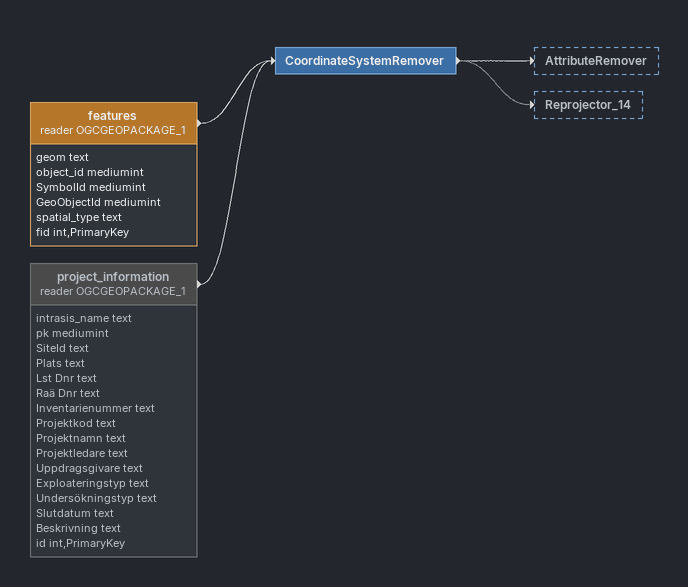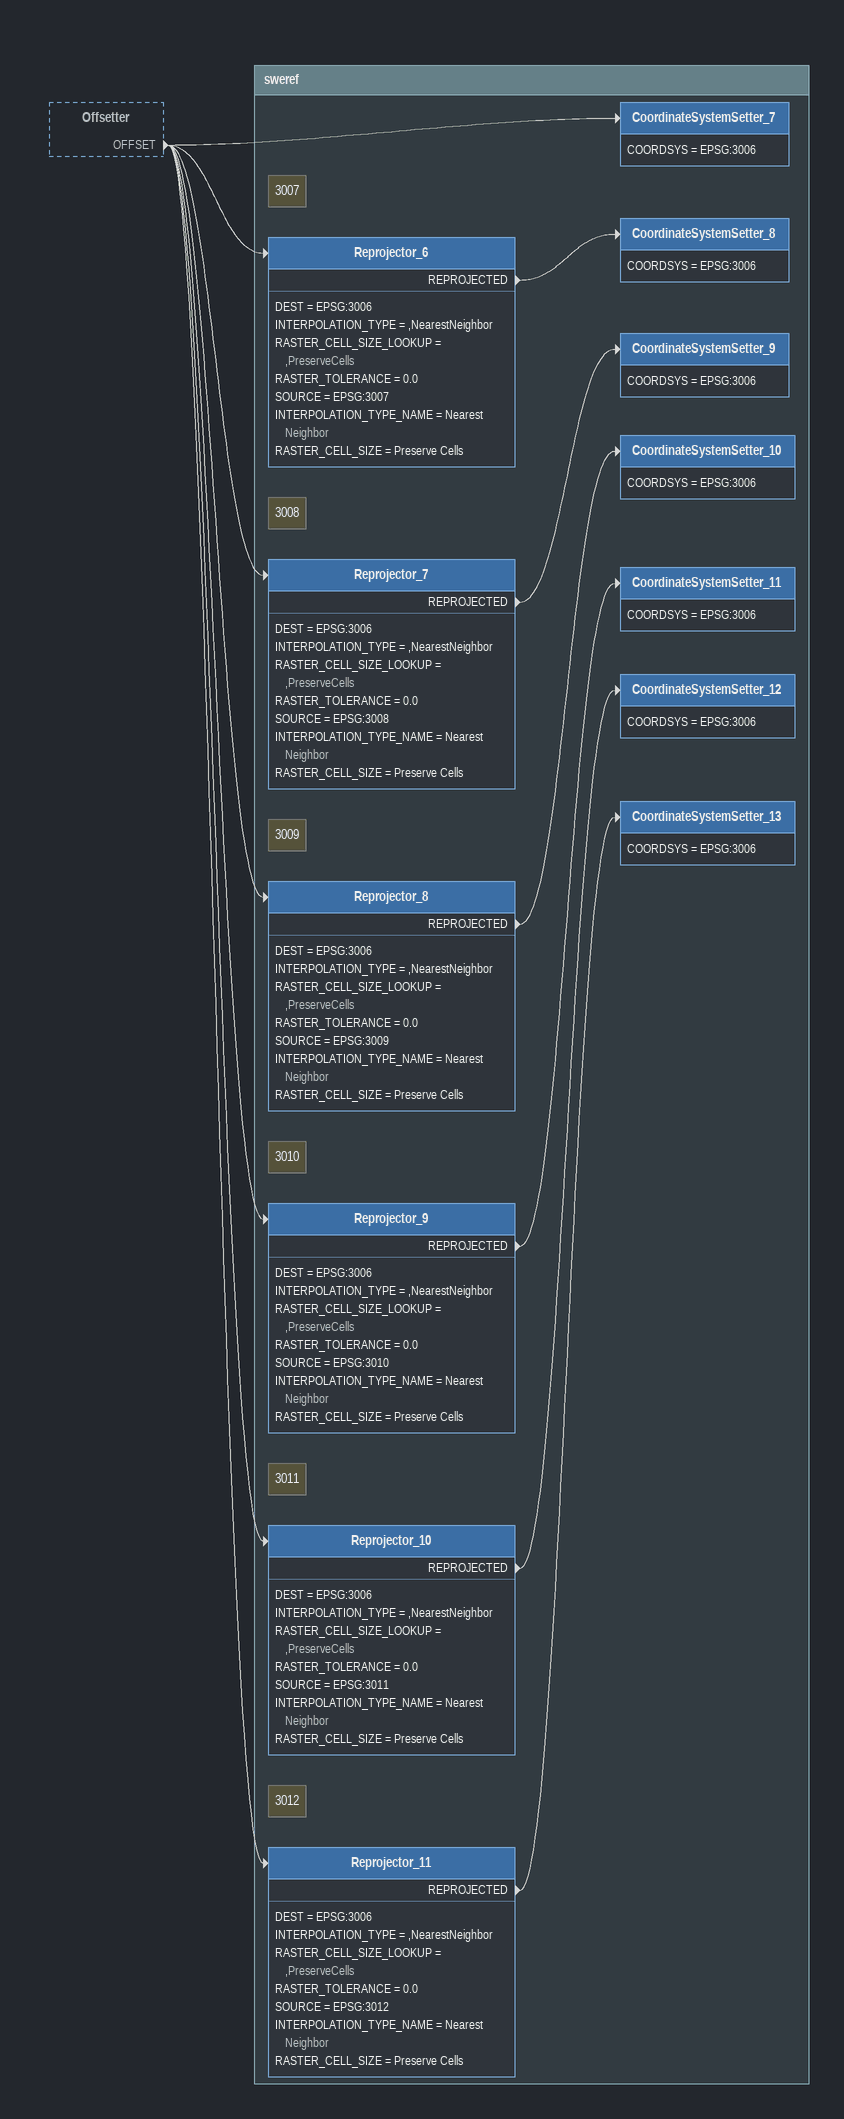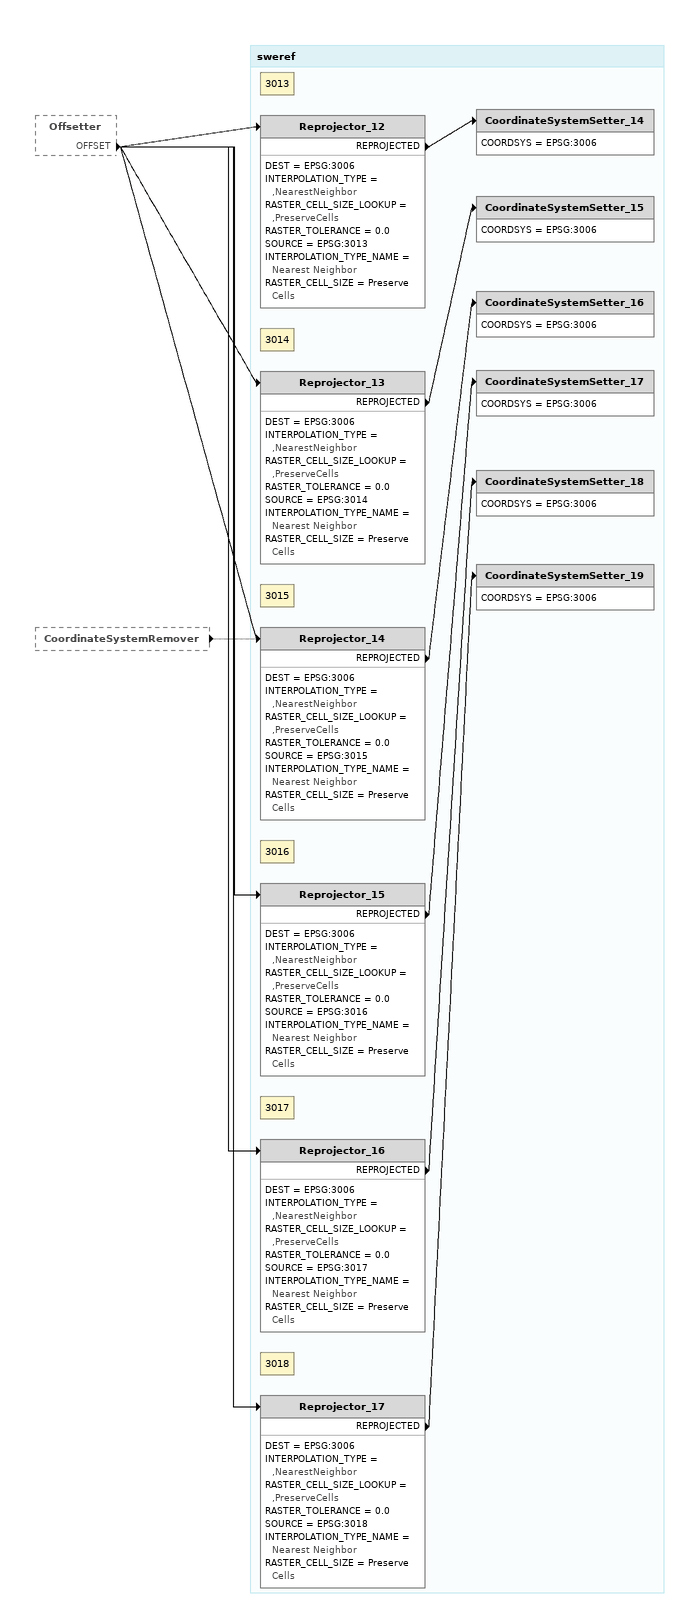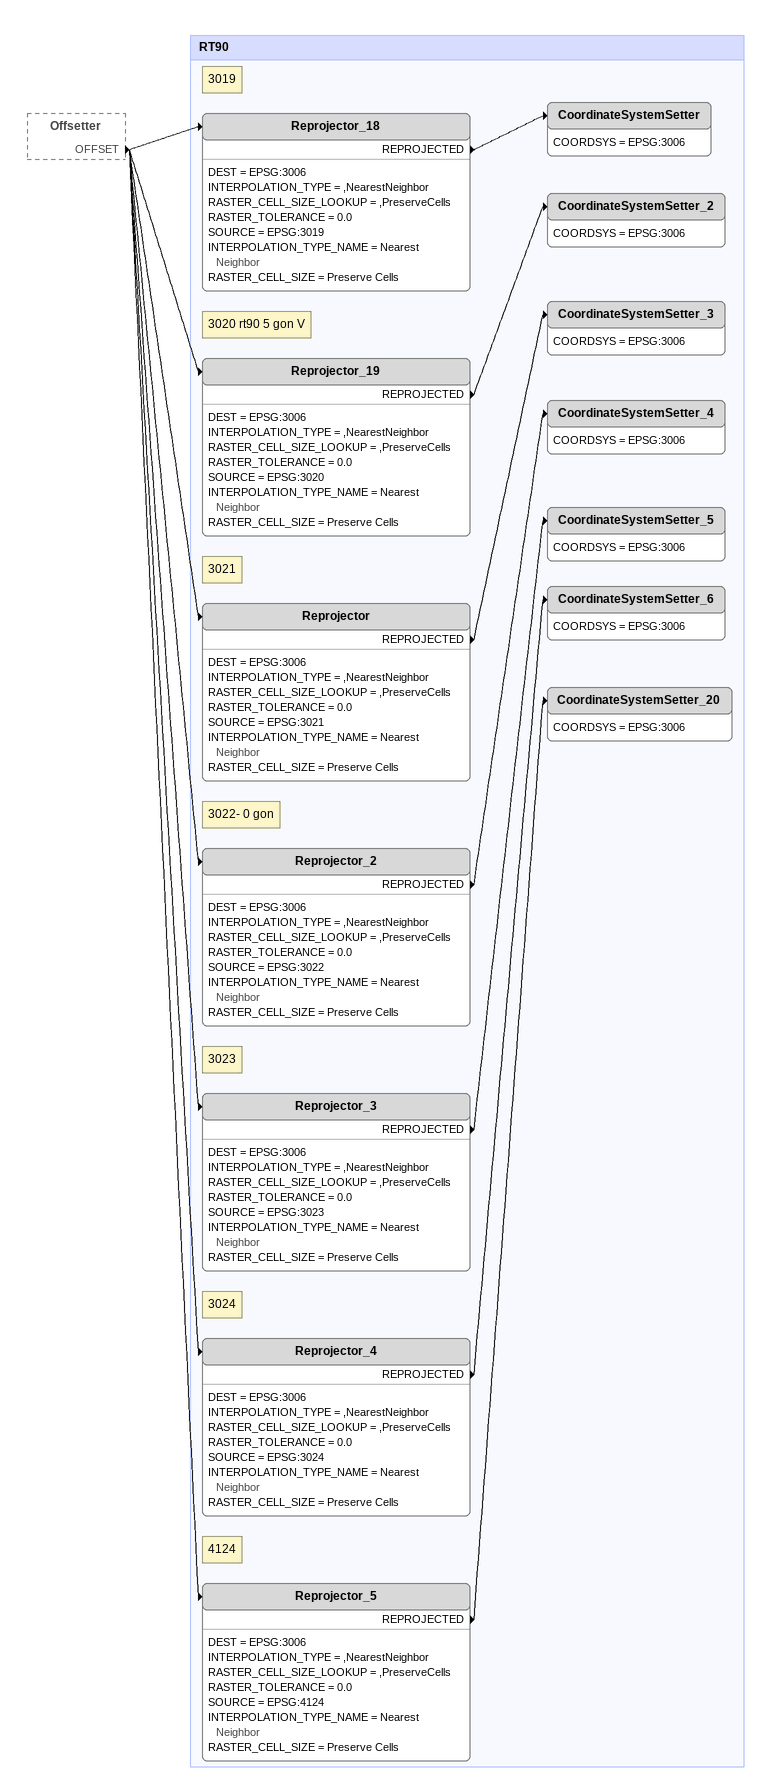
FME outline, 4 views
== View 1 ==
features (reader OGCGEOPACKAGE_1)
    attributes: geom text, object_id mediumint, SymbolId mediumint, GeoObjectId mediumint, spatial_type text, fid int,PrimaryKey
    -> CoordinateSystemRemover
project_information (reader OGCGEOPACKAGE_1) [off]
    attributes: intrasis_name text, pk mediumint, SiteId text, Plats text, Lst Dnr text, Raä Dnr text, Inventarienummer text, Projektkod text, Projektnamn text, Projektledare text, Uppdragsgivare text, Exploateringstyp text, Undersökningstyp text, Slutdatum text, Beskrivning text, id int,PrimaryKey
    -> CoordinateSystemRemover
CoordinateSystemRemover
    -> AttributeRemover
    -> Reprojector_14 [off]

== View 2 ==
Offsetter [outside]
    OFFSET -> Reprojector_10
    OFFSET -> Reprojector_11
    OFFSET -> CoordinateSystemSetter_7
    OFFSET -> Reprojector_6
    OFFSET -> Reprojector_7
    OFFSET -> Reprojector_8
    OFFSET -> Reprojector_9

Bookmark: sweref
CoordinateSystemSetter_7
    COORDSYS = EPSG:3006
Note: 3007
Reprojector_6
    DEST = EPSG:3006
    INTERPOLATION_TYPE = ,NearestNeighbor
    RASTER_CELL_SIZE_LOOKUP = ,PreserveCells
    RASTER_TOLERANCE = 0.0
    SOURCE = EPSG:3007
    INTERPOLATION_TYPE_NAME = Nearest Neighbor
    RASTER_CELL_SIZE = Preserve Cells
    REPROJECTED -> CoordinateSystemSetter_8
CoordinateSystemSetter_8
    COORDSYS = EPSG:3006
Note: 3008
Reprojector_7
    DEST = EPSG:3006
    INTERPOLATION_TYPE = ,NearestNeighbor
    RASTER_CELL_SIZE_LOOKUP = ,PreserveCells
    RASTER_TOLERANCE = 0.0
    SOURCE = EPSG:3008
    INTERPOLATION_TYPE_NAME = Nearest Neighbor
    RASTER_CELL_SIZE = Preserve Cells
    REPROJECTED -> CoordinateSystemSetter_9
CoordinateSystemSetter_9
    COORDSYS = EPSG:3006
Note: 3009
Reprojector_8
    DEST = EPSG:3006
    INTERPOLATION_TYPE = ,NearestNeighbor
    RASTER_CELL_SIZE_LOOKUP = ,PreserveCells
    RASTER_TOLERANCE = 0.0
    SOURCE = EPSG:3009
    INTERPOLATION_TYPE_NAME = Nearest Neighbor
    RASTER_CELL_SIZE = Preserve Cells
    REPROJECTED -> CoordinateSystemSetter_10
CoordinateSystemSetter_10
    COORDSYS = EPSG:3006
Note: 3010
Reprojector_9
    DEST = EPSG:3006
    INTERPOLATION_TYPE = ,NearestNeighbor
    RASTER_CELL_SIZE_LOOKUP = ,PreserveCells
    RASTER_TOLERANCE = 0.0
    SOURCE = EPSG:3010
    INTERPOLATION_TYPE_NAME = Nearest Neighbor
    RASTER_CELL_SIZE = Preserve Cells
    REPROJECTED -> CoordinateSystemSetter_11
CoordinateSystemSetter_11
    COORDSYS = EPSG:3006
Note: 3011
Reprojector_10
    DEST = EPSG:3006
    INTERPOLATION_TYPE = ,NearestNeighbor
    RASTER_CELL_SIZE_LOOKUP = ,PreserveCells
    RASTER_TOLERANCE = 0.0
    SOURCE = EPSG:3011
    INTERPOLATION_TYPE_NAME = Nearest Neighbor
    RASTER_CELL_SIZE = Preserve Cells
    REPROJECTED -> CoordinateSystemSetter_12
CoordinateSystemSetter_12
    COORDSYS = EPSG:3006
Note: 3012
Reprojector_11
    DEST = EPSG:3006
    INTERPOLATION_TYPE = ,NearestNeighbor
    RASTER_CELL_SIZE_LOOKUP = ,PreserveCells
    RASTER_TOLERANCE = 0.0
    SOURCE = EPSG:3012
    INTERPOLATION_TYPE_NAME = Nearest Neighbor
    RASTER_CELL_SIZE = Preserve Cells
    REPROJECTED -> CoordinateSystemSetter_13
CoordinateSystemSetter_13
    COORDSYS = EPSG:3006

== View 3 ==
Offsetter [outside]
    OFFSET -> Reprojector_12
    OFFSET -> Reprojector_13
    OFFSET -> Reprojector_14
    OFFSET -> Reprojector_15
    OFFSET -> Reprojector_16
    OFFSET -> Reprojector_17
CoordinateSystemRemover [outside]
    -> Reprojector_14 [off]

Bookmark: sweref
Note: 3013
Reprojector_12
    DEST = EPSG:3006
    INTERPOLATION_TYPE = ,NearestNeighbor
    RASTER_CELL_SIZE_LOOKUP = ,PreserveCells
    RASTER_TOLERANCE = 0.0
    SOURCE = EPSG:3013
    INTERPOLATION_TYPE_NAME = Nearest Neighbor
    RASTER_CELL_SIZE = Preserve Cells
    REPROJECTED -> CoordinateSystemSetter_14
CoordinateSystemSetter_14
    COORDSYS = EPSG:3006
Note: 3014
Reprojector_13
    DEST = EPSG:3006
    INTERPOLATION_TYPE = ,NearestNeighbor
    RASTER_CELL_SIZE_LOOKUP = ,PreserveCells
    RASTER_TOLERANCE = 0.0
    SOURCE = EPSG:3014
    INTERPOLATION_TYPE_NAME = Nearest Neighbor
    RASTER_CELL_SIZE = Preserve Cells
    REPROJECTED -> CoordinateSystemSetter_15
CoordinateSystemSetter_15
    COORDSYS = EPSG:3006
Note: 3015
Reprojector_14
    DEST = EPSG:3006
    INTERPOLATION_TYPE = ,NearestNeighbor
    RASTER_CELL_SIZE_LOOKUP = ,PreserveCells
    RASTER_TOLERANCE = 0.0
    SOURCE = EPSG:3015
    INTERPOLATION_TYPE_NAME = Nearest Neighbor
    RASTER_CELL_SIZE = Preserve Cells
    REPROJECTED -> CoordinateSystemSetter_16
CoordinateSystemSetter_16
    COORDSYS = EPSG:3006
Note: 3016
Reprojector_15
    DEST = EPSG:3006
    INTERPOLATION_TYPE = ,NearestNeighbor
    RASTER_CELL_SIZE_LOOKUP = ,PreserveCells
    RASTER_TOLERANCE = 0.0
    SOURCE = EPSG:3016
    INTERPOLATION_TYPE_NAME = Nearest Neighbor
    RASTER_CELL_SIZE = Preserve Cells
    REPROJECTED -> CoordinateSystemSetter_17
CoordinateSystemSetter_17
    COORDSYS = EPSG:3006
Note: 3017
Reprojector_16
    DEST = EPSG:3006
    INTERPOLATION_TYPE = ,NearestNeighbor
    RASTER_CELL_SIZE_LOOKUP = ,PreserveCells
    RASTER_TOLERANCE = 0.0
    SOURCE = EPSG:3017
    INTERPOLATION_TYPE_NAME = Nearest Neighbor
    RASTER_CELL_SIZE = Preserve Cells
    REPROJECTED -> CoordinateSystemSetter_18
CoordinateSystemSetter_18
    COORDSYS = EPSG:3006
Note: 3018
Reprojector_17
    DEST = EPSG:3006
    INTERPOLATION_TYPE = ,NearestNeighbor
    RASTER_CELL_SIZE_LOOKUP = ,PreserveCells
    RASTER_TOLERANCE = 0.0
    SOURCE = EPSG:3018
    INTERPOLATION_TYPE_NAME = Nearest Neighbor
    RASTER_CELL_SIZE = Preserve Cells
    REPROJECTED -> CoordinateSystemSetter_19
CoordinateSystemSetter_19
    COORDSYS = EPSG:3006

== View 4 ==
Offsetter [outside]
    OFFSET -> Reprojector
    OFFSET -> Reprojector_2
    OFFSET -> Reprojector_3
    OFFSET -> Reprojector_4
    OFFSET -> Reprojector_18
    OFFSET -> Reprojector_19
    OFFSET -> Reprojector_5

Bookmark: RT90
Note: 3019
Reprojector_18
    DEST = EPSG:3006
    INTERPOLATION_TYPE = ,NearestNeighbor
    RASTER_CELL_SIZE_LOOKUP = ,PreserveCells
    RASTER_TOLERANCE = 0.0
    SOURCE = EPSG:3019
    INTERPOLATION_TYPE_NAME = Nearest Neighbor
    RASTER_CELL_SIZE = Preserve Cells
    REPROJECTED -> CoordinateSystemSetter
CoordinateSystemSetter
    COORDSYS = EPSG:3006
Note: 3020 rt90 5 gon V
Reprojector_19
    DEST = EPSG:3006
    INTERPOLATION_TYPE = ,NearestNeighbor
    RASTER_CELL_SIZE_LOOKUP = ,PreserveCells
    RASTER_TOLERANCE = 0.0
    SOURCE = EPSG:3020
    INTERPOLATION_TYPE_NAME = Nearest Neighbor
    RASTER_CELL_SIZE = Preserve Cells
    REPROJECTED -> CoordinateSystemSetter_2
CoordinateSystemSetter_2
    COORDSYS = EPSG:3006
Note: 3021
Reprojector
    DEST = EPSG:3006
    INTERPOLATION_TYPE = ,NearestNeighbor
    RASTER_CELL_SIZE_LOOKUP = ,PreserveCells
    RASTER_TOLERANCE = 0.0
    SOURCE = EPSG:3021
    INTERPOLATION_TYPE_NAME = Nearest Neighbor
    RASTER_CELL_SIZE = Preserve Cells
    REPROJECTED -> CoordinateSystemSetter_3
CoordinateSystemSetter_3
    COORDSYS = EPSG:3006
Note: 3022- 0 gon
Reprojector_2
    DEST = EPSG:3006
    INTERPOLATION_TYPE = ,NearestNeighbor
    RASTER_CELL_SIZE_LOOKUP = ,PreserveCells
    RASTER_TOLERANCE = 0.0
    SOURCE = EPSG:3022
    INTERPOLATION_TYPE_NAME = Nearest Neighbor
    RASTER_CELL_SIZE = Preserve Cells
    REPROJECTED -> CoordinateSystemSetter_4
CoordinateSystemSetter_4
    COORDSYS = EPSG:3006
Note: 3023
Reprojector_3
    DEST = EPSG:3006
    INTERPOLATION_TYPE = ,NearestNeighbor
    RASTER_CELL_SIZE_LOOKUP = ,PreserveCells
    RASTER_TOLERANCE = 0.0
    SOURCE = EPSG:3023
    INTERPOLATION_TYPE_NAME = Nearest Neighbor
    RASTER_CELL_SIZE = Preserve Cells
    REPROJECTED -> CoordinateSystemSetter_5
CoordinateSystemSetter_5
    COORDSYS = EPSG:3006
Note: 3024
Reprojector_4
    DEST = EPSG:3006
    INTERPOLATION_TYPE = ,NearestNeighbor
    RASTER_CELL_SIZE_LOOKUP = ,PreserveCells
    RASTER_TOLERANCE = 0.0
    SOURCE = EPSG:3024
    INTERPOLATION_TYPE_NAME = Nearest Neighbor
    RASTER_CELL_SIZE = Preserve Cells
    REPROJECTED -> CoordinateSystemSetter_6
CoordinateSystemSetter_6
    COORDSYS = EPSG:3006
Note: 4124
Reprojector_5
    DEST = EPSG:3006
    INTERPOLATION_TYPE = ,NearestNeighbor
    RASTER_CELL_SIZE_LOOKUP = ,PreserveCells
    RASTER_TOLERANCE = 0.0
    SOURCE = EPSG:4124
    INTERPOLATION_TYPE_NAME = Nearest Neighbor
    RASTER_CELL_SIZE = Preserve Cells
    REPROJECTED -> CoordinateSystemSetter_20
CoordinateSystemSetter_20
    COORDSYS = EPSG:3006
